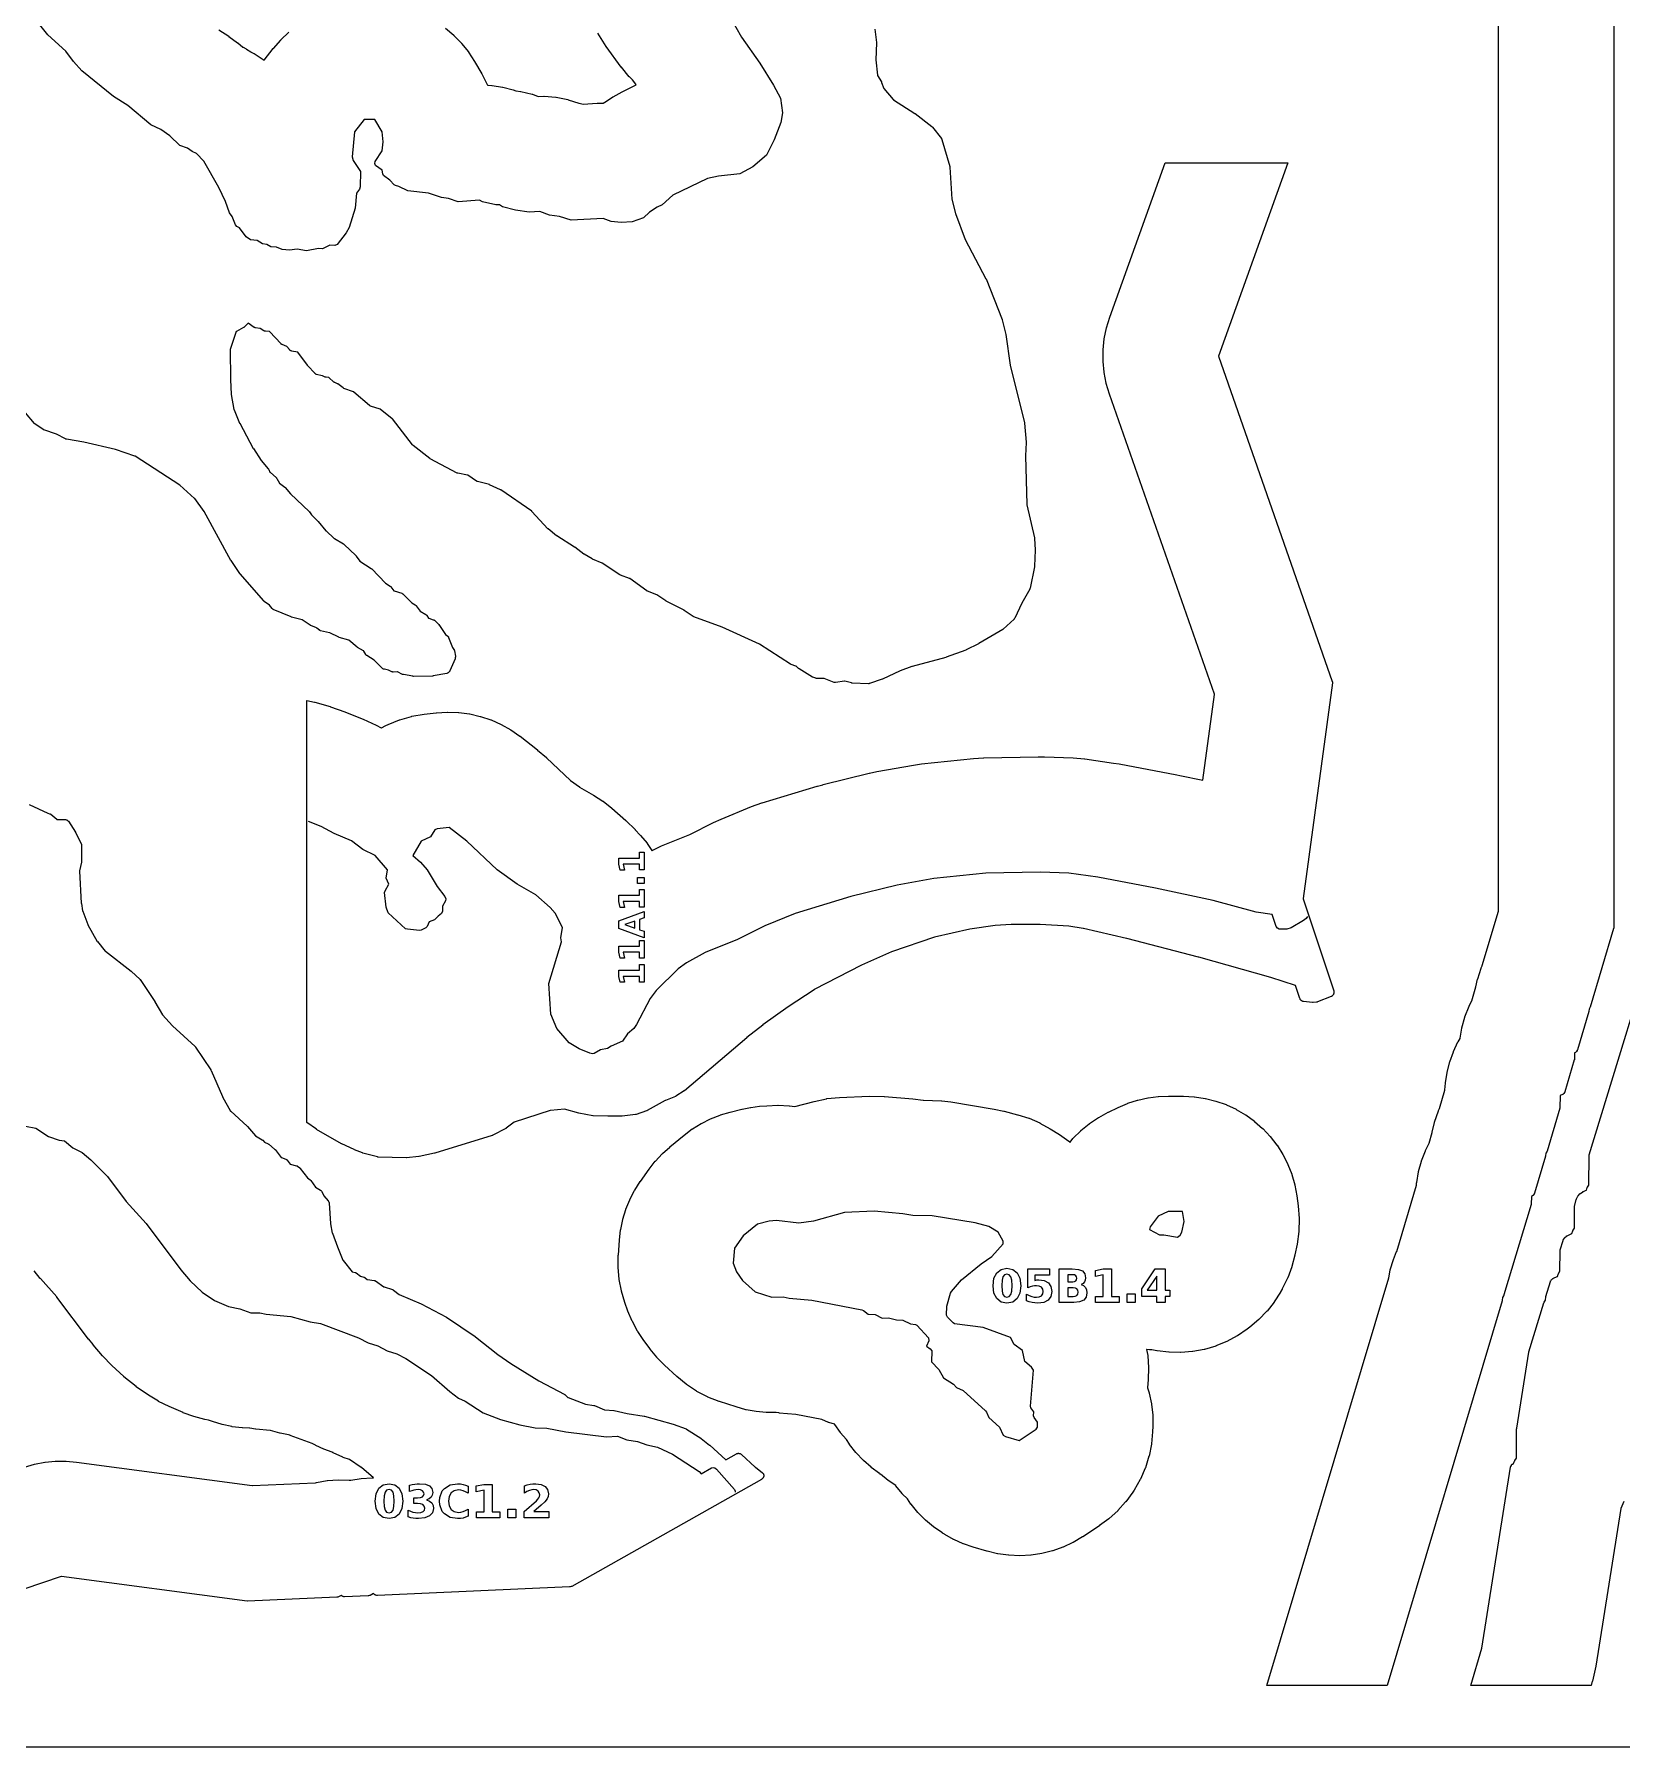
# Model space of a CAD drawing. Header units: millimetres. Extents: x 0 to 841, y 0 to 594.
# Drawn here: x 138.8 to 414.2, y 0 to 297 of the extents above; entities that cross this region are included whole.
import ezdxf

# ---------------------------------------------------------------- set-up
doc = ezdxf.new("R2010")
doc.units = ezdxf.units.MM
for name, color, linetype in [('CUT', 1, 'Continuous'), ('ENGRAVE', 5, 'Continuous'), ('SHEET_EDGE_DO_NOT_CUT', 8, 'Continuous')]:
    doc.layers.add(name, color=color, linetype=linetype)

msp = doc.modelspace()

# ---------------------------------------------------------------- linework, layer by layer
at = {"layer": 'CUT'}
for points in [[(412.84, 316.58), (412.84, 142.06), (412.84, 142.01), (412.83, 141.96), (412.82, 141.92), (408.74, 128.26), (408.72, 128.21), (408.7, 128.16), (408.57, 127.93), (408.56, 127.91), (408.56, 127.9), (408.53, 127.59), (408.52, 127.54), (408.51, 127.49), (406.53, 120.87), (406.52, 120.83), (406.5, 120.79), (406.48, 120.76), (406.38, 120.59), (406.35, 120.55), (406.32, 120.51), (406.29, 120.48), (406.25, 120.45), (406.22, 120.43), (406.07, 120.33), (406.06, 120.32), (406.06, 120.31), (406.03, 119.24), (406.02, 119.2), (406.02, 119.16), (406, 119.11), (404.35, 113.6), (404.34, 113.55), (404.32, 113.51), (404.29, 113.47), (404.17, 113.29), (404.15, 113.25), (404.12, 113.22), (404.08, 113.18), (404.05, 113.16), (404.01, 113.13), (403.97, 113.11), (403.57, 112.92), (403.55, 112.91), (403.55, 112.9), (403.52, 110.89), (403.52, 110.84), (403.51, 110.8), (403.5, 110.75), (401.27, 103.31), (401.26, 103.27), (401.24, 103.23), (401.22, 103.19), (401.06, 102.93), (401.05, 102.92), (401.05, 102.9), (401.02, 102.52), (401.02, 102.46), (401, 102.41), (399.08, 95.99), (399.07, 95.95), (399.05, 95.91), (399.03, 95.87), (398.93, 95.71), (398.9, 95.67), (398.87, 95.63), (398.83, 95.6), (398.8, 95.56), (398.76, 95.54), (398.56, 95.42), (398.55, 95.42), (398.55, 95.4), (398.52, 94.16), (398.51, 94.12), (398.51, 94.07), (398.49, 94.03), (393.8, 78.35), (393.78, 78.3), (393.76, 78.26), (393.74, 78.22), (393.55, 77.93), (393.54, 77.92), (393.54, 77.9), (393.51, 77.43), (393.5, 77.37), (393.49, 77.31), (373.52, 10.62), (352.64, 10.62), (373.81, 81.33), (373.82, 81.35), (374.07, 82.66), (374.08, 82.7), (374.61, 84.49), (374.63, 84.53), (375.18, 85.9), (375.19, 85.92), (378.62, 97.39), (378.63, 97.41), (378.63, 97.42), (378.65, 97.79), (378.66, 97.84), (378.98, 99.69), (378.99, 99.74), (379.48, 101.56), (379.49, 101.6), (380.16, 103.37), (380.18, 103.41), (380.8, 104.67), (380.81, 104.68), (380.81, 104.69), (381.36, 106.54), (381.37, 106.56), (381.74, 108.26), (381.76, 108.31), (382.43, 110.3), (382.45, 110.35), (382.59, 110.67), (382.61, 110.7), (383.56, 113.88), (383.56, 113.89), (383.56, 113.91), (383.64, 115.07), (383.64, 115.12), (383.93, 116.93), (383.94, 116.98), (384.39, 118.76), (384.4, 118.8), (385.02, 120.53), (385.04, 120.57), (385.82, 122.23), (385.84, 122.27), (386.18, 122.85), (386.19, 122.86), (386.19, 122.87), (386.48, 124.61), (386.49, 124.66), (387.01, 126.56), (387.03, 126.61), (387.74, 128.46), (387.76, 128.5), (388.2, 129.37), (388.2, 129.38), (388.2, 129.39), (388.93, 131.8), (388.93, 131.82), (389.22, 133.15), (389.24, 133.2), (389.84, 135.05), (389.86, 135.1), (390.01, 135.45), (390.03, 135.48), (392.83, 144.9), (392.84, 144.91), (392.84, 144.92), (392.84, 303.24)], [(284.69, 297.88), (284.94, 295.59), (284.94, 295.52), (284.84, 292.57), (284.84, 292.56), (284.84, 292.55), (285.14, 289.89), (285.14, 289.87), (285.15, 289.86), (285.8, 288.74), (285.82, 288.7), (285.84, 288.66), (286.22, 287.6), (286.22, 287.59), (286.23, 287.58), (287.87, 285.67), (287.88, 285.66), (287.89, 285.65), (291.61, 283.25), (291.65, 283.23), (294.56, 280.98), (294.59, 280.96), (294.62, 280.93), (294.65, 280.9), (296.2, 278.92), (296.23, 278.89), (296.25, 278.84), (296.27, 278.8), (296.29, 278.76), (297.68, 274.05), (297.7, 274), (297.7, 273.94), (298, 268.42), (298, 268.41), (298.01, 268.4), (298.66, 265.94), (298.67, 265.92), (300.34, 261.42), (300.35, 261.39), (303.94, 254.61), (303.97, 254.56), (306.75, 247.54), (306.76, 247.5), (306.77, 247.47), (307.36, 244.95), (307.36, 244.91), (308.12, 239.63), (308.12, 239.61), (310.64, 229.62), (310.65, 229.57), (310.65, 229.53), (310.89, 226.25), (310.89, 226.2), (310.82, 223.91), (310.82, 223.89), (311.05, 215.44), (311.05, 215.42), (311.05, 215.41), (312.35, 209.65), (312.36, 209.61), (312.36, 209.57), (312.48, 207.58), (312.48, 207.53), (312.36, 204.74), (312.36, 204.7), (312.35, 204.66), (311.58, 200.91), (311.57, 200.86), (311.55, 200.81), (311.53, 200.77), (310.16, 198.32), (310.16, 198.31), (308.93, 195.73), (308.91, 195.69), (308.88, 195.65), (308.85, 195.61), (308.82, 195.58), (306.94, 193.83), (306.9, 193.8), (306.85, 193.77), (302.7, 191.32), (302.67, 191.3), (300.48, 190.22), (300.43, 190.19), (297.04, 188.94), (296.99, 188.93), (291.11, 187.35), (291.09, 187.34), (289.07, 186.61), (289.06, 186.6), (285.99, 185.18), (285.95, 185.16), (283.76, 184.4), (283.72, 184.39), (283.67, 184.38), (283.63, 184.37), (283.58, 184.37), (280.71, 184.47), (280.65, 184.48), (280.6, 184.49), (279.44, 184.8), (279.42, 184.81), (279.41, 184.8), (277.83, 184.57), (277.78, 184.57), (277.73, 184.57), (277.68, 184.57), (277.63, 184.58), (277.59, 184.6), (275.89, 185.24), (275.88, 185.24), (275.86, 185.24), (274.55, 185.29), (274.5, 185.29), (274.45, 185.3), (274.4, 185.31), (273.93, 185.47), (273.88, 185.5), (273.84, 185.52), (271.51, 186.95), (271.47, 186.98), (271.43, 187.01), (270.99, 187.42), (270.98, 187.43), (270.97, 187.43), (270.16, 187.7), (270.11, 187.73), (270.05, 187.76), (264.67, 191.2), (264.64, 191.22), (258.18, 194.15), (258.16, 194.16), (253.25, 195.97), (253.21, 195.98), (253.18, 196), (253.14, 196.02), (251.61, 197.08), (251.59, 197.1), (248.47, 198.69), (248.42, 198.72), (246.87, 199.76), (246.86, 199.76), (246.85, 199.77), (245.23, 200.4), (245.2, 200.42), (245.16, 200.43), (245.13, 200.46), (242.14, 202.59), (242.13, 202.59), (242.12, 202.6), (240.53, 203.19), (240.48, 203.22), (240.43, 203.25), (237.38, 205.28), (237.37, 205.29), (237.36, 205.29), (235.71, 205.97), (235.65, 206), (234.21, 206.81), (234.16, 206.85), (232.59, 208.05), (232.57, 208.07), (229.48, 209.99), (229.42, 210.03), (228.01, 211.21), (227.96, 211.25), (225.17, 214.24), (225.16, 214.25), (225.15, 214.26), (219.77, 217.99), (219.76, 217.99), (219.75, 218), (217.84, 218.88), (217.83, 218.88), (217.82, 218.89), (215.72, 219.44), (215.66, 219.46), (215.61, 219.48), (215.57, 219.51), (214.03, 220.52), (214.01, 220.53), (214, 220.53), (212.34, 220.86), (212.3, 220.87), (212.25, 220.88), (212.21, 220.9), (207.54, 223.35), (207.5, 223.37), (207.46, 223.4), (204.55, 225.68), (204.52, 225.71), (204.49, 225.74), (204.47, 225.77), (200.97, 230.28), (200.96, 230.29), (200.95, 230.3), (198.87, 231.95), (198.86, 231.96), (198.85, 231.96), (197.19, 232.49), (197.14, 232.51), (197.1, 232.53), (197.05, 232.56), (197.01, 232.59), (194.27, 234.95), (194.26, 234.96), (194.25, 234.97), (192.55, 235.59), (192.51, 235.61), (192.46, 235.63), (192.42, 235.66), (191.48, 236.38), (191.46, 236.39), (191.45, 236.39), (190.97, 236.6), (190.92, 236.62), (190.88, 236.65), (190.84, 236.68), (189.96, 237.46), (189.95, 237.46), (189.94, 237.47), (189.46, 237.5), (189.41, 237.51), (189.37, 237.51), (189.33, 237.53), (189.29, 237.54), (188.82, 237.75), (188.81, 237.75), (188.8, 237.76), (187.8, 238), (187.76, 238.01), (187.71, 238.03), (187.67, 238.05), (187.63, 238.08), (187.59, 238.11), (187.55, 238.15), (186.26, 239.57), (186.23, 239.61), (184.56, 241.88), (184.55, 241.89), (184.54, 241.89), (183.49, 242.06), (183.44, 242.07), (183.4, 242.09), (183.36, 242.1), (183.32, 242.12), (183.28, 242.15), (183.2, 242.2), (183.16, 242.23), (183.13, 242.26), (183.1, 242.3), (182.65, 242.86), (182.64, 242.86), (182.63, 242.87), (181.84, 243.17), (181.8, 243.19), (181.76, 243.21), (181.72, 243.23), (181.69, 243.26), (181.65, 243.29), (179.64, 245.46), (179.63, 245.47), (179.62, 245.47), (178.93, 245.5), (178.88, 245.5), (178.83, 245.51), (178.78, 245.53), (178.74, 245.55), (178.69, 245.57), (178.02, 245.97), (178.01, 245.98), (177.99, 245.98), (177.22, 246.09), (177.17, 246.1), (177.13, 246.11), (177.08, 246.12), (177.04, 246.15), (177, 246.17), (175.94, 246.89), (175.93, 246.9), (175.93, 246.89), (175.26, 246.2), (175.22, 246.17), (175.18, 246.14), (175.14, 246.12), (173.9, 245.44), (173.89, 245.44), (173.89, 245.43), (172.83, 242.31), (172.83, 242.29), (172.82, 242.28), (172.86, 237.16), (172.86, 237.15), (173, 234.53), (173.01, 234.5), (173.49, 231.9), (173.49, 231.89), (173.5, 231.88), (174.47, 229.56), (174.48, 229.53), (176.84, 225.16), (176.85, 225.14), (178.18, 223.06), (178.19, 223.05), (178.19, 223.05), (179.43, 221.65), (179.46, 221.61), (179.49, 221.57), (179.51, 221.53), (179.72, 221.07), (179.73, 221.05), (179.74, 221.05), (180.85, 220.06), (180.89, 220.02), (180.92, 219.98), (180.95, 219.93), (181.39, 219.14), (181.4, 219.13), (181.41, 219.12), (182.3, 218.47), (182.35, 218.43), (182.39, 218.39), (183.29, 217.32), (183.31, 217.3), (186.52, 214.24), (186.56, 214.2), (186.6, 214.15), (186.92, 213.66), (186.93, 213.65), (186.94, 213.64), (188.06, 212.55), (188.1, 212.51), (189.43, 210.89), (189.46, 210.87), (190.87, 209.53), (190.88, 209.52), (190.9, 209.52), (192.49, 208.6), (192.54, 208.57), (192.59, 208.53), (194.64, 206.6), (194.68, 206.56), (194.71, 206.51), (195.31, 205.63), (195.32, 205.62), (195.33, 205.61), (197.31, 204.34), (197.36, 204.3), (197.4, 204.26), (199.76, 201.81), (199.77, 201.8), (199.78, 201.8), (200.59, 201.3), (200.63, 201.27), (200.66, 201.24), (200.69, 201.21), (200.72, 201.17), (201.24, 200.5), (201.24, 200.49), (201.25, 200.48), (202.62, 200.04), (202.66, 200.02), (202.71, 200), (202.75, 199.98), (202.78, 199.95), (202.82, 199.92), (204.33, 198.41), (204.34, 198.41), (204.35, 198.4), (204.94, 198.02), (204.98, 198), (205.01, 197.97), (205.05, 197.93), (205.08, 197.89), (205.76, 196.94), (205.77, 196.93), (205.78, 196.93), (206.78, 196.34), (206.82, 196.32), (206.86, 196.29), (206.89, 196.26), (206.92, 196.23), (206.95, 196.19), (207.26, 195.73), (207.27, 195.72), (207.28, 195.71), (208.07, 195.47), (208.11, 195.46), (208.15, 195.44), (208.19, 195.41), (208.23, 195.39), (208.27, 195.36), (208.95, 194.7), (208.99, 194.66), (209.02, 194.62), (210.16, 192.92), (210.17, 192.91), (210.18, 192.9), (210.56, 192.6), (210.6, 192.57), (210.63, 192.54), (210.66, 192.5), (210.68, 192.47), (210.71, 192.42), (210.72, 192.38), (211.37, 190.64), (211.38, 190.63), (211.39, 190.62), (211.63, 190.32), (211.66, 190.27), (211.69, 190.23), (211.71, 190.18), (211.72, 190.13), (211.74, 190.08), (211.89, 189.15), (211.89, 189.09), (211.89, 189.03), (211.88, 188.83), (211.87, 188.77), (211.86, 188.72), (211.84, 188.67), (210.93, 186.59), (210.91, 186.54), (210.89, 186.5), (210.86, 186.47), (210.78, 186.38), (210.75, 186.34), (210.72, 186.31), (210.68, 186.28), (210.64, 186.26), (210.54, 186.21), (210.49, 186.18), (210.45, 186.17), (210.4, 186.15), (208.03, 185.71), (207.99, 185.7), (207.95, 185.7), (204.64, 185.64), (204.59, 185.64), (204.54, 185.65), (202.87, 185.94), (202.83, 185.95), (202.78, 185.96), (202.74, 185.98), (201.84, 186.4), (201.83, 186.4), (201.82, 186.4), (201.1, 186.39), (201.05, 186.39), (201, 186.4), (200.96, 186.41), (200.91, 186.42), (200.86, 186.44), (200.31, 186.73), (200.3, 186.74), (200.29, 186.74), (199.6, 186.86), (199.55, 186.87), (199.5, 186.88), (199.45, 186.9), (199.32, 186.97), (199.27, 187), (199.23, 187.03), (199.19, 187.06), (197.8, 188.42), (197.79, 188.43), (197.78, 188.44), (196.51, 189.26), (196.47, 189.28), (196.44, 189.31), (196.4, 189.35), (196.37, 189.38), (196.35, 189.42), (196, 190.02), (195.99, 190.04), (195.98, 190.04), (194.93, 190.64), (194.89, 190.66), (194.86, 190.69), (193.41, 191.89), (193.4, 191.89), (193.39, 191.9), (191.74, 192.4), (191.67, 192.43), (190.09, 193.17), (190.08, 193.17), (190.07, 193.18), (188.51, 193.55), (188.47, 193.56), (188.43, 193.58), (188.39, 193.59), (188.35, 193.62), (188.31, 193.64), (187.85, 194.01), (187.84, 194.02), (187.83, 194.03), (186.82, 194.45), (186.77, 194.47), (186.73, 194.49), (185.32, 195.44), (185.31, 195.45), (185.29, 195.45), (183.49, 195.92), (183.42, 195.95), (180.3, 197.25), (180.26, 197.27), (180.22, 197.3), (180.18, 197.33), (180.14, 197.36), (180.11, 197.4), (179.65, 197.97), (179.64, 197.98), (179.63, 197.98), (178.72, 198.65), (178.68, 198.68), (178.64, 198.72), (174.55, 203.44), (174.52, 203.49), (172.99, 205.71), (172.96, 205.75), (168.34, 214.22), (168.32, 214.25), (166.68, 216.47), (166.67, 216.48), (166.66, 216.49), (164.1, 218.81), (164.09, 218.82), (164.08, 218.82), (156.32, 223.83), (156.31, 223.84), (156.3, 223.84), (152.95, 224.97), (152.93, 224.98), (147.45, 226.23), (147.43, 226.23), (144.41, 226.76), (144.36, 226.77), (144.31, 226.79), (144.26, 226.81), (142.7, 227.63), (142.69, 227.64), (142.68, 227.64), (140.53, 228.38), (140.48, 228.4), (140.45, 228.42), (140.41, 228.44), (138.97, 229.42), (138.93, 229.45), (138.9, 229.48), (138.87, 229.51), (137.32, 231.33)], [(170.89, 297.76), (172.59, 296.65), (172.61, 296.63), (174.12, 295.53), (174.14, 295.51), (175.04, 294.77), (175.05, 294.76), (175.06, 294.76), (175.62, 294.46), (175.66, 294.44), (176.42, 293.93), (176.45, 293.91), (176.93, 293.66), (176.97, 293.64), (178.54, 292.64), (178.58, 292.61), (178.73, 292.49), (178.74, 292.49), (178.75, 292.49), (180.31, 294.5), (180.33, 294.52), (181.59, 295.98), (181.63, 296.02), (183.02, 297.34)], [(210.16, 298.06), (211.6, 296.84), (211.64, 296.8), (212.95, 295.44), (212.98, 295.41), (214.16, 293.93), (214.19, 293.89), (215.22, 292.29), (215.23, 292.27), (216.46, 290.15), (216.48, 290.12), (217.42, 288.28), (217.44, 288.24), (217.46, 288.18), (217.47, 288.17), (217.48, 288.17), (218.2, 288.12), (218.25, 288.12), (220.07, 287.84), (220.12, 287.83), (221.9, 287.37), (221.94, 287.36), (222.41, 287.19), (222.42, 287.19), (222.44, 287.19), (223.18, 287.09), (223.23, 287.08), (225.22, 286.6), (225.27, 286.58), (226.25, 286.23), (226.26, 286.23), (226.27, 286.23), (227.22, 286.25), (227.28, 286.25), (229.34, 286.06), (229.39, 286.06), (231.42, 285.66), (231.47, 285.64), (233.33, 285.07), (233.35, 285.06), (234.07, 284.9), (234.08, 284.89), (234.09, 284.89), (236.48, 285.02), (236.51, 285.02), (237.56, 285.02), (237.57, 285.02), (237.58, 285.03), (237.73, 285.15), (237.77, 285.17), (239.22, 286.15), (239.26, 286.17), (240.81, 287.02), (240.83, 287.03), (243.24, 288.22), (243.25, 288.22), (243.24, 288.23), (243.05, 288.56), (243.05, 288.57), (243.04, 288.58), (242.63, 289.08), (242.61, 289.1), (242.09, 289.6), (242.06, 289.64), (240.69, 291.3), (240.68, 291.32), (238.07, 294.85), (238.05, 294.88), (236.59, 297.17)], [(414.6, 42.52), (414.06, 41.32), (414.05, 41.31), (414.05, 41.3), (409.72, 13.99), (409.71, 13.95), (409.13, 11.38), (409.12, 11.35), (408.9, 10.62), (388.03, 10.62), (389.96, 17.09), (389.97, 17.12), (394.94, 48.47), (394.95, 48.51), (394.96, 48.56), (394.98, 48.61), (395.08, 48.8), (395.1, 48.84), (395.12, 48.88), (395.15, 48.92), (395.19, 48.95), (395.22, 48.98), (395.26, 49.01), (395.45, 49.13), (395.46, 49.14), (395.47, 49.15), (395.64, 49.54), (395.66, 49.59), (395.69, 49.64), (395.99, 50.06), (396, 50.07), (396, 50.08), (396, 55.15), (396.01, 55.19), (396.01, 55.23), (398.1, 68.41), (398.12, 68.48), (400.72, 76.97), (400.74, 77.01), (400.75, 77.05), (400.77, 77.09), (401.01, 77.48), (401.02, 77.49), (401.02, 77.5), (401.05, 77.99), (401.06, 78.05), (401.07, 78.11), (401.87, 80.7), (401.88, 80.74), (401.9, 80.78), (401.93, 80.82), (402, 80.93), (402.03, 80.97), (402.06, 81.01), (402.1, 81.05), (402.28, 81.19), (402.33, 81.22), (402.38, 81.25), (403.04, 81.55), (403.05, 81.55), (403.06, 81.56), (403.22, 81.98), (403.24, 82.03), (403.27, 82.07), (403.52, 82.46), (403.52, 82.47), (403.52, 82.48), (403.54, 86.03), (403.54, 86.07), (403.55, 86.12), (403.56, 86.17), (404.05, 87.81), (404.07, 87.86), (404.09, 87.91), (404.12, 87.95), (404.31, 88.23), (404.35, 88.28), (404.38, 88.31), (404.64, 88.55), (404.67, 88.58), (404.71, 88.61), (404.76, 88.63), (405.56, 89.02), (405.57, 89.03), (405.58, 89.04), (405.74, 89.48), (405.76, 89.52), (405.79, 89.57), (406.02, 89.94), (406.03, 89.95), (406.03, 89.96), (406.05, 93.59), (406.05, 93.65), (406.06, 93.7), (406.34, 94.89), (406.36, 94.95), (406.39, 95.01), (406.63, 95.47), (406.66, 95.52), (406.69, 95.56), (406.97, 95.88), (407.01, 95.93), (407.06, 95.96), (407.48, 96.26), (407.51, 96.29), (407.55, 96.31), (407.59, 96.32), (408.08, 96.51), (408.09, 96.52), (408.09, 96.53), (408.26, 96.98), (408.28, 97.02), (408.31, 97.07), (408.53, 97.42), (408.53, 97.43), (408.53, 97.44), (408.57, 102.51), (408.57, 102.56), (408.58, 102.61), (408.59, 102.65), (465.08, 287)], [(137.96, 163.42), (141.19, 161.91), (141.2, 161.9), (141.21, 161.9), (141.51, 161.82), (141.57, 161.8), (141.61, 161.78), (141.66, 161.75), (141.7, 161.72), (142.75, 160.85), (142.76, 160.84), (142.77, 160.84), (144.14, 160.84), (144.19, 160.84), (144.23, 160.83), (144.28, 160.82), (144.4, 160.78), (144.45, 160.77), (144.49, 160.74), (144.53, 160.72), (144.57, 160.69), (144.67, 160.61), (144.7, 160.58), (144.74, 160.54), (144.77, 160.5), (145.99, 158.61), (146.02, 158.55), (147.01, 156.51), (147.03, 156.47), (147.05, 156.42), (147.06, 156.38), (147.06, 156.33), (147.06, 156.28), (147.02, 153.5), (147.02, 153.45), (147.01, 153.41), (146.69, 151.89), (146.69, 151.88), (146.69, 151.87), (147, 146.29), (147.01, 146.26), (147.24, 144.95), (147.24, 144.94), (147.25, 144.93), (148.12, 142.58), (148.12, 142.57), (148.13, 142.56), (149.78, 139.66), (149.79, 139.66), (149.8, 139.65), (151.17, 138), (151.18, 137.99), (151.19, 137.98), (155.67, 134.5), (155.7, 134.47), (157.13, 133.13), (157.16, 133.09), (157.2, 133.04), (159.75, 129.24), (159.77, 129.21), (161.08, 126.93), (161.09, 126.92), (161.1, 126.91), (162.81, 125.03), (162.82, 125.02), (166.75, 121.42), (166.79, 121.38), (166.83, 121.33), (169.47, 117.38), (169.49, 117.34), (169.51, 117.3), (171.48, 112.76), (171.49, 112.73), (172.91, 110.23), (172.91, 110.22), (172.92, 110.21), (175.79, 107.6), (175.83, 107.56), (177.23, 105.95), (177.24, 105.94), (177.25, 105.94), (178.36, 105.28), (178.41, 105.25), (178.45, 105.22), (178.48, 105.18), (178.76, 104.86), (178.77, 104.85), (178.79, 104.84), (179.41, 104.57), (179.45, 104.55), (179.49, 104.52), (179.53, 104.49), (180.54, 103.63), (180.58, 103.6), (180.61, 103.56), (181.7, 102.19), (181.71, 102.18), (181.72, 102.18), (182.51, 101.89), (182.55, 101.87), (182.6, 101.85), (182.64, 101.82), (182.68, 101.79), (182.71, 101.76), (182.74, 101.72), (183.22, 101.05), (183.23, 101.04), (183.24, 101.04), (184.32, 100.77), (184.36, 100.76), (184.41, 100.74), (184.45, 100.72), (184.49, 100.69), (184.89, 100.39), (184.93, 100.36), (184.97, 100.33), (185, 100.29), (186.22, 98.66), (186.22, 98.65), (186.24, 98.64), (186.68, 98.34), (186.72, 98.31), (186.75, 98.28), (186.78, 98.25), (186.81, 98.22), (187.63, 97.07), (187.64, 97.06), (187.65, 97.06), (188.47, 96.55), (188.52, 96.52), (188.56, 96.49), (188.59, 96.45), (188.63, 96.4), (188.65, 96.36), (189.06, 95.58), (189.07, 95.57), (189.08, 95.56), (189.82, 94.69), (189.85, 94.65), (189.88, 94.62), (189.9, 94.57), (189.95, 94.47), (189.97, 94.43), (189.98, 94.38), (189.99, 94.34), (189.99, 94.29), (190.22, 90.74), (190.23, 90.71), (190.55, 89.07), (190.55, 89.06), (190.56, 89.05), (191.44, 86.7), (191.44, 86.69), (192.4, 84.37), (192.41, 84.36), (192.42, 84.35), (193.97, 82.39), (193.98, 82.38), (193.99, 82.38), (194.51, 82.27), (194.55, 82.26), (194.6, 82.24), (194.64, 82.22), (194.68, 82.2), (194.71, 82.17), (195.42, 81.62), (195.43, 81.61), (195.44, 81.61), (196.04, 81.45), (196.08, 81.43), (196.12, 81.42), (196.16, 81.4), (196.2, 81.37), (196.23, 81.34), (196.61, 81.02), (196.62, 81.01), (196.63, 81.01), (197.82, 80.89), (197.87, 80.88), (197.92, 80.87), (197.96, 80.85), (198.01, 80.83), (198.05, 80.8), (199.51, 79.79), (199.52, 79.79), (199.53, 79.78), (201.01, 79.29), (201.06, 79.27), (201.1, 79.25), (201.13, 79.23), (201.17, 79.21), (202.15, 78.42), (202.16, 78.41), (202.17, 78.41), (205.95, 76.84), (205.99, 76.82), (210.33, 74.51), (210.38, 74.48), (215.33, 71.15), (215.36, 71.12), (219.24, 68.03), (219.25, 68.02), (221.51, 66.45), (221.52, 66.44), (226.35, 63.46), (226.37, 63.45), (230.86, 61.08), (230.91, 61.04), (230.96, 61.01), (231.43, 60.59), (231.43, 60.58), (231.45, 60.58), (234.46, 59.44), (234.48, 59.44), (234.49, 59.44), (235.91, 59.21), (235.97, 59.2), (236.03, 59.18), (237.77, 58.45), (237.78, 58.45), (237.8, 58.45), (239.38, 58.31), (239.44, 58.3), (241.69, 57.8), (241.71, 57.79), (244.62, 57.36), (244.68, 57.35), (249.66, 55.96), (249.7, 55.94), (251.92, 55.12), (251.96, 55.1), (252.01, 55.07), (254.48, 53.5), (254.52, 53.47), (256, 52.33), (256.03, 52.3), (258.81, 49.78), (258.82, 49.78), (258.83, 49.78), (260.65, 50.8), (260.69, 50.82), (260.73, 50.84), (260.78, 50.85), (260.89, 50.88), (260.94, 50.89), (260.99, 50.89), (261.04, 50.89), (261.09, 50.88), (261.18, 50.87), (261.22, 50.86), (261.27, 50.84), (261.31, 50.83), (261.36, 50.8), (261.48, 50.73), (261.52, 50.7), (261.55, 50.67), (263.93, 48.51), (263.94, 48.5), (265.19, 47.5), (265.22, 47.47), (265.25, 47.44), (265.28, 47.4), (265.31, 47.36), (265.33, 47.32), (265.34, 47.28), (265.36, 47.23), (265.38, 47.18), (265.38, 47.13), (265.39, 47.08), (265.39, 47.03), (265.38, 46.94), (265.38, 46.89), (265.37, 46.84), (265.35, 46.79), (265.33, 46.75), (265.29, 46.66), (265.26, 46.62), (265.24, 46.58), (265.2, 46.54), (265.17, 46.51), (265.06, 46.41), (265.02, 46.38), (264.98, 46.36), (232.1, 27.82), (232.06, 27.8), (232.01, 27.78), (231.97, 27.77), (231.81, 27.73), (231.76, 27.72), (231.72, 27.72), (198.39, 26.24), (198.33, 26.24), (198.27, 26.25), (198.11, 26.28), (198.06, 26.29), (198.02, 26.31), (197.97, 26.33), (197.93, 26.35), (197.89, 26.38), (197.69, 26.55), (197.68, 26.55), (197.67, 26.55), (197.13, 26.26), (197.09, 26.24), (197.05, 26.23), (197.01, 26.21), (196.85, 26.18), (196.81, 26.17), (196.76, 26.17), (192.69, 25.99), (192.64, 25.99), (192.59, 25.99), (192.54, 26), (192.43, 26.03), (192.38, 26.05), (192.33, 26.07), (192.29, 26.09), (192.25, 26.12), (192.12, 26.22), (192.11, 26.22), (192.09, 26.22), (191.49, 25.96), (191.45, 25.95), (191.4, 25.94), (191.36, 25.93), (191.31, 25.92), (175.84, 25.24), (175.8, 25.24), (175.75, 25.24), (143.55, 29.54), (143.53, 29.54), (143.52, 29.54), (117.9, 20.87)], [(137.13, 48.49), (138.86, 48.99), (138.91, 49), (140.67, 49.33), (140.71, 49.34), (142.49, 49.51), (142.54, 49.52), (144.33, 49.53), (144.37, 49.52), (146.17, 49.37), (146.19, 49.37), (176.67, 45.3), (176.68, 45.3), (176.7, 45.3), (187.6, 45.78), (187.61, 45.78), (187.62, 45.78), (187.78, 45.83), (187.83, 45.84), (189.65, 46.15), (189.7, 46.16), (191.55, 46.29), (191.59, 46.3), (193.45, 46.26), (193.49, 46.26), (193.72, 46.23), (193.73, 46.23), (193.74, 46.23), (195.54, 46.51), (195.58, 46.52), (197.49, 46.63), (197.54, 46.63), (197.66, 46.63), (197.67, 46.63), (197.67, 46.63), (195.6, 48.42), (195.58, 48.44), (193.55, 49.79), (193.54, 49.8), (193.52, 49.8), (192.44, 50.19), (192.4, 50.21), (190.71, 51), (190.69, 51.01), (190.62, 51.04), (190.61, 51.05), (190.6, 51.05), (190.57, 51.06), (190.55, 51.07), (189.1, 51.61), (189.06, 51.62), (187.66, 52.27), (187.64, 52.28), (187.06, 52.58), (187.03, 52.59), (183.24, 54), (183.21, 54.01), (181.49, 54.39), (181.47, 54.4), (179.8, 54.85), (179.79, 54.86), (179.78, 54.86), (177.29, 55.08), (177.25, 55.09), (176.22, 55.26), (176.19, 55.26), (174.94, 55.3), (174.89, 55.3), (173.19, 55.51), (173.14, 55.52), (171.46, 55.87), (171.42, 55.88), (169.76, 56.39), (169.74, 56.39), (169.08, 56.63), (169.05, 56.64), (168.43, 56.77), (168.41, 56.77), (166.55, 57.26), (166.5, 57.28), (164.69, 57.94), (164.67, 57.95), (162.25, 58.99), (162.23, 59), (160.42, 59.88), (160.37, 59.91), (158.66, 60.97), (158.64, 60.99), (156.55, 62.44), (156.53, 62.46), (154.4, 64.18), (154.37, 64.2), (152.32, 66.1), (152.3, 66.12), (150.7, 67.79), (150.68, 67.81), (149.05, 69.72), (149.04, 69.74), (148.29, 70.67), (148.28, 70.68), (142.77, 78), (142.76, 78.01), (139.9, 81.2), (139.89, 81.22), (138.81, 82.53)]]:
    msp.add_lwpolyline(points, dxfattribs=at)
for points in [[(220.69, 107.23), (220.65, 107.21), (218.38, 106.05), (218.34, 106.03), (218.3, 106.01), (208.33, 102.93), (208.28, 102.92), (205.63, 102.37), (205.58, 102.36), (203.43, 102.13), (203.36, 102.13), (198.49, 102.27), (198.43, 102.28), (198.37, 102.29), (195.83, 102.97), (195.78, 102.99), (194.38, 103.55), (194.35, 103.56), (192.18, 104.56), (192.14, 104.58), (187.83, 107.05), (187.79, 107.08), (186.12, 108.27), (186.12, 181.46), (187.46, 181.18), (187.49, 181.17), (190.19, 180.39), (190.22, 180.38), (192.73, 179.46), (192.74, 179.46), (193.11, 179.32), (193.11, 179.31), (195.89, 178.23), (195.92, 178.22), (198.15, 177.19), (198.17, 177.17), (199.04, 176.7), (199.05, 176.7), (199.06, 176.7), (199.81, 177.1), (199.83, 177.11), (200.21, 177.29), (200.23, 177.3), (202.21, 178.11), (202.27, 178.12), (204.31, 178.7), (204.36, 178.72), (206.47, 179.07), (206.5, 179.08), (208.57, 179.31), (208.6, 179.31), (210.49, 179.44), (210.53, 179.44), (212.42, 179.38), (212.47, 179.37), (214.33, 179.13), (214.38, 179.12), (216.22, 178.7), (216.26, 178.69), (218.05, 178.1), (218.09, 178.08), (219.82, 177.31), (219.86, 177.29), (221.5, 176.36), (221.54, 176.34), (223.09, 175.25), (223.11, 175.24), (226.15, 172.88), (226.17, 172.86), (227.7, 171.54), (227.72, 171.52), (231.85, 167.58), (231.88, 167.55), (233.43, 166.46), (233.45, 166.45), (235.86, 165.05), (235.88, 165.04), (237.48, 164.01), (237.52, 163.98), (239.01, 162.79), (239.03, 162.78), (241.49, 160.62), (241.51, 160.6), (243.08, 159.06), (243.1, 159.04), (243.98, 158.08), (244, 158.06), (245.14, 156.69), (245.16, 156.66), (246, 155.45), (246, 155.44), (246.01, 155.45), (247.65, 156.23), (247.68, 156.24), (252.56, 158.23), (252.57, 158.24), (256.66, 160.27), (256.67, 160.28), (257.98, 160.87), (258, 160.88), (263.27, 163.04), (263.29, 163.05), (265.07, 163.68), (265.09, 163.69), (274.68, 166.58), (274.69, 166.59), (275.66, 166.85), (275.67, 166.86), (283.7, 168.84), (283.71, 168.85), (284.98, 169.11), (284.99, 169.12), (291.34, 170.25), (291.35, 170.26), (292.76, 170.46), (292.78, 170.46), (301.78, 171.41), (301.8, 171.41), (303.54, 171.52), (303.56, 171.52), (312.99, 171.68), (313, 171.68), (314.07, 171.67), (314.08, 171.67), (319.05, 171.48), (319.08, 171.48), (321.05, 171.31), (321.07, 171.31), (326.08, 170.61), (326.09, 170.61), (327.03, 170.46), (327.04, 170.46), (337.03, 168.58), (337.04, 168.58), (337.59, 168.47), (337.59, 168.47), (341.57, 167.61), (341.58, 167.61), (341.58, 167.62), (343.6, 182.52), (343.6, 182.54), (343.59, 182.55), (325.37, 234.56), (325.36, 234.58), (324.82, 236.41), (324.81, 236.46), (324.45, 238.32), (324.44, 238.37), (324.27, 240.26), (324.26, 240.31), (324.27, 242.21), (324.27, 242.26), (324.46, 244.15), (324.47, 244.2), (324.85, 246.06), (324.86, 246.1), (325.42, 247.93), (325.42, 247.95), (335.03, 274.72), (356.28, 274.72), (344.25, 241.19), (344.24, 241.18), (344.25, 241.17), (364.02, 184.73), (364.04, 184.68), (364.05, 184.64), (364.05, 184.59), (364.05, 184.54), (364.05, 184.5), (358.99, 147.09), (358.99, 147.08), (358.99, 147.07), (364.26, 131.12), (364.27, 131.08), (364.28, 131.04), (364.28, 130.99), (364.28, 130.95), (364.28, 130.7), (364.27, 130.65), (364.26, 130.61), (364.25, 130.56), (364.23, 130.51), (364.21, 130.47), (364.18, 130.42), (364.15, 130.39), (364, 130.23), (363.97, 130.19), (363.94, 130.16), (363.9, 130.14), (363.86, 130.11), (363.81, 130.1), (361.44, 129.17), (361.39, 129.15), (361.34, 129.14), (361.29, 129.14), (360.69, 129.09), (360.65, 129.09), (360.61, 129.1), (359, 129.25), (358.95, 129.25), (358.9, 129.26), (358.86, 129.28), (358.82, 129.3), (358.74, 129.34), (358.69, 129.36), (358.65, 129.4), (358.61, 129.43), (358.58, 129.48), (358.47, 129.61), (358.44, 129.65), (358.42, 129.7), (358.4, 129.75), (357.63, 132.02), (357.63, 132.03), (357.61, 132.03), (353.34, 133.39), (353.33, 133.39), (340.84, 136.95), (340.83, 136.95), (328.35, 140.16), (328.34, 140.16), (320.84, 141.91), (320.82, 141.91), (318.33, 142.32), (318.31, 142.33), (313.34, 142.61), (313.32, 142.61), (308.36, 142.58), (308.34, 142.58), (305.53, 142.43), (305.51, 142.43), (301.15, 141.8), (301.13, 141.8), (295.03, 140.38), (295.01, 140.38), (287.55, 137.86), (287.53, 137.86), (282.35, 135.57), (282.33, 135.57), (274.15, 131.31), (274.13, 131.3), (269.61, 128.34), (269.6, 128.33), (265.24, 125.18), (265.24, 125.17), (262.44, 122.98), (262.44, 122.97), (251.62, 113.78), (251.57, 113.74), (250.15, 112.84), (250.11, 112.81), (250.07, 112.8), (248.34, 112.07), (248.31, 112.06), (245.15, 110.33), (245.11, 110.31), (245.08, 110.3), (243.24, 109.66), (243.19, 109.64), (243.14, 109.63), (240.83, 109.36), (240.77, 109.36), (238.36, 109.36), (238.34, 109.36), (235.82, 109.42), (235.78, 109.42), (235.74, 109.43), (233.33, 109.87), (233.29, 109.88), (230.85, 110.55), (230.84, 110.55), (230.83, 110.55), (228.38, 110.36), (228.36, 110.36), (228.35, 110.36), (222.1, 108.34), (222.09, 108.34), (222.08, 108.33), (220.73, 107.26), (220.69, 107.23)], [(245.51, 100.17), (246.57, 101.54), (246.6, 101.57), (247.77, 102.82), (247.8, 102.86), (249.08, 104.01), (249.1, 104.03), (251.56, 106.06), (251.58, 106.08), (253, 107.14), (253.03, 107.17), (254.53, 108.09), (254.57, 108.11), (256.14, 108.9), (256.18, 108.92), (257.82, 109.56), (257.86, 109.58), (259.56, 110.07), (259.58, 110.08), (261.6, 110.57), (261.62, 110.57), (263.1, 110.87), (263.13, 110.88), (264.63, 111.07), (264.65, 111.07), (265.92, 111.18), (265.95, 111.18), (267.86, 111.25), (267.91, 111.25), (269.82, 111.13), (269.85, 111.13), (270.79, 111.02), (270.8, 111.02), (270.81, 111.02), (274.13, 111.93), (274.15, 111.93), (276.29, 112.39), (276.34, 112.4), (278.51, 112.62), (278.54, 112.62), (283.66, 112.84), (283.69, 112.84), (286.29, 112.79), (286.32, 112.78), (291.26, 112.35), (291.28, 112.35), (293.04, 112.12), (293.06, 112.11), (293.06, 112.11), (293.07, 112.11), (293.08, 112.11), (294.66, 112.1), (294.68, 112.1), (296.25, 112.03), (296.29, 112.03), (297.84, 111.83), (297.86, 111.83), (305.35, 110.59), (305.37, 110.58), (307.06, 110.23), (307.08, 110.22), (309.42, 109.62), (309.44, 109.61), (311.37, 109.01), (311.42, 108.99), (313.26, 108.2), (313.31, 108.17), (315.07, 107.19), (315.09, 107.18), (316.68, 106.18), (316.7, 106.16), (318.33, 105.03), (318.37, 104.99), (318.51, 104.87), (318.52, 104.87), (318.52, 104.88), (319.03, 105.48), (319.06, 105.52), (320.39, 106.84), (320.42, 106.87), (321.87, 108.06), (321.91, 108.09), (323.46, 109.14), (323.5, 109.16), (325.16, 110.06), (325.18, 110.07), (326.86, 110.87), (326.88, 110.88), (328.52, 111.58), (328.56, 111.59), (330.24, 112.13), (330.29, 112.15), (332.01, 112.53), (332.06, 112.54), (333.81, 112.77), (333.86, 112.77), (335.63, 112.84), (335.66, 112.84), (338.18, 112.83), (338.2, 112.83), (340.07, 112.73), (340.12, 112.72), (341.95, 112.44), (342, 112.44), (343.8, 111.99), (343.84, 111.97), (345.59, 111.36), (345.64, 111.34), (347.32, 110.56), (347.36, 110.53), (348.96, 109.6), (349, 109.57), (350.5, 108.49), (350.54, 108.46), (351.94, 107.23), (351.97, 107.2), (353.24, 105.85), (353.27, 105.81), (354.41, 104.35), (354.44, 104.31), (355.43, 102.74), (355.46, 102.7), (356.3, 101.05), (356.32, 101), (356.99, 99.28), (357.01, 99.23), (357.52, 97.45), (357.53, 97.4), (357.87, 95.57), (357.88, 95.54), (358.11, 93.84), (358.12, 93.82), (358.29, 91.63), (358.29, 91.58), (358.23, 89.4), (358.22, 89.35), (357.91, 87.18), (357.91, 87.15), (357.54, 85.31), (357.53, 85.28), (357.02, 83.27), (357, 83.22), (356.28, 81.3), (356.26, 81.25), (355.34, 79.39), (355.33, 79.37), (355.04, 78.87), (355.03, 78.85), (353.96, 77.16), (353.93, 77.12), (352.71, 75.57), (352.67, 75.53), (351.29, 74.11), (351.26, 74.07), (349.73, 72.79), (349.71, 72.77), (349.27, 72.44), (349.25, 72.42), (347.57, 71.28), (347.53, 71.25), (345.75, 70.3), (345.71, 70.27), (343.84, 69.51), (343.79, 69.49), (341.86, 68.92), (341.81, 68.9), (339.82, 68.54), (339.77, 68.53), (337.76, 68.37), (337.71, 68.37), (335.7, 68.41), (335.64, 68.42), (333.63, 68.67), (333.6, 68.68), (332.74, 68.83), (332.7, 68.84), (332.35, 68.85), (332.3, 68.86), (331.82, 68.92), (331.81, 68.92), (331.81, 68.91), (332, 67.85), (332, 67.8), (332.15, 65.79), (332.15, 65.74), (332.09, 63.71), (332.09, 63.69), (331.97, 62.26), (331.97, 62.25), (331.98, 62.24), (332.25, 61.38), (332.26, 61.33), (332.65, 59.47), (332.66, 59.42), (332.86, 57.53), (332.87, 57.49), (332.89, 55.57), (332.89, 55.55), (332.85, 54.67), (332.85, 54.64), (332.66, 52.54), (332.65, 52.48), (332.24, 50.42), (332.22, 50.37), (331.59, 48.37), (331.57, 48.32), (330.72, 46.39), (330.7, 46.34), (329.64, 44.51), (329.63, 44.49), (329.41, 44.15), (329.39, 44.13), (328.21, 42.5), (328.17, 42.46), (326.83, 40.96), (326.8, 40.92), (325.31, 39.57), (325.27, 39.54), (323.64, 38.35), (323.62, 38.33), (320.72, 36.42), (320.7, 36.41), (319.07, 35.45), (319.03, 35.43), (317.33, 34.63), (317.29, 34.61), (315.52, 33.99), (315.48, 33.97), (313.66, 33.52), (313.61, 33.51), (311.76, 33.23), (311.71, 33.22), (309.84, 33.13), (309.79, 33.13), (307.92, 33.21), (307.87, 33.21), (306.01, 33.47), (305.96, 33.48), (304.13, 33.92), (304.11, 33.93), (301.74, 34.62), (301.71, 34.62), (300.03, 35.2), (299.99, 35.22), (298.37, 35.94), (298.33, 35.96), (296.78, 36.83), (296.76, 36.84), (296.39, 37.07), (296.38, 37.08), (294.87, 38.11), (294.84, 38.14), (293.44, 39.3), (293.41, 39.33), (292.13, 40.62), (292.1, 40.65), (290.95, 42.05), (290.92, 42.09), (290.32, 42.98), (290.31, 42.99), (290.3, 42.99), (289.43, 43.89), (289.39, 43.93), (288.33, 45.27), (288.32, 45.28), (288.31, 45.29), (286.99, 46.16), (286.95, 46.19), (285.62, 47.27), (285.6, 47.29), (285.49, 47.36), (285.47, 47.37), (284.03, 48.44), (284, 48.46), (282.67, 49.65), (282.63, 49.68), (281.42, 50.98), (281.39, 51.01), (280.29, 52.41), (280.26, 52.45), (279.72, 53.3), (279.7, 53.33), (278.73, 54.46), (278.7, 54.5), (277.71, 55.91), (277.7, 55.92), (277.69, 55.92), (276.66, 56.24), (276.62, 56.26), (275.48, 56.74), (275.47, 56.74), (275.46, 56.75), (270.96, 57.63), (270.94, 57.63), (268.08, 57.88), (268.05, 57.89), (267.53, 57.96), (267.52, 57.97), (267.51, 57.97), (265.87, 57.97), (265.82, 57.97), (264.09, 58.13), (264.05, 58.14), (262.34, 58.45), (262.29, 58.46), (260.61, 58.93), (260.59, 58.94), (257.7, 59.88), (257.68, 59.88), (255.7, 60.65), (255.65, 60.67), (253.78, 61.64), (253.73, 61.66), (251.98, 62.83), (251.94, 62.86), (250.31, 64.21), (250.29, 64.23), (248.15, 66.2), (248.14, 66.22), (246.86, 67.52), (246.83, 67.56), (245.67, 68.97), (245.66, 68.99), (244.59, 70.43), (244.57, 70.45), (243.52, 72.04), (243.49, 72.08), (242.6, 73.75), (242.57, 73.79), (241.84, 75.55), (241.83, 75.57), (241.31, 77.03), (241.3, 77.06), (240.7, 79.02), (240.69, 79.07), (240.31, 81.06), (240.3, 81.11), (240.13, 83.14), (240.13, 83.19), (240.16, 85.24), (240.17, 85.26), (240.35, 87.86), (240.35, 87.88), (240.56, 89.66), (240.57, 89.7), (240.93, 91.44), (240.94, 91.48), (241.46, 93.18), (241.48, 93.22), (242.15, 94.86), (242.17, 94.9), (242.99, 96.48), (243.02, 96.52), (243.98, 98.02), (243.99, 98.04), (245.5, 100.16), (245.51, 100.17)]]:
    msp.add_lwpolyline(points, close=True, dxfattribs=at)
at = {"layer": 'ENGRAVE'}
for points in [[(259.57, 299.95), (261.55, 296.52), (264.71, 291.97), (267.1, 288.17), (268.3, 285.93), (268.66, 283.37), (268.38, 281.72), (267.18, 278.71), (265.88, 276.05), (263.49, 274.03), (261.25, 272.82), (257.56, 272.41), (255.61, 272.01), (249.63, 269.08), (247.75, 267.41), (246.91, 267.02), (245.59, 266.12), (244.51, 265.18), (242.58, 264.46), (240.68, 264.33), (238.93, 264.53), (237.54, 265.05), (231.96, 264.75), (229.97, 265.37), (228.21, 265.65), (226.55, 266.26), (224.68, 266.13), (222.3, 266.47), (220.08, 267.05), (219.53, 267.43), (218.89, 267.41), (216.58, 267.92), (216.09, 268.24), (212.37, 267.93), (210.68, 268.54), (209.49, 268.69), (207.26, 269.46), (203.63, 269.83), (202.1, 270.6), (201.49, 270.75), (201.25, 270.89), (200.55, 271.72), (199.44, 272.53), (199.31, 272.78), (199.18, 273.41), (198.04, 274.24), (197.92, 274.58), (197.97, 274.94), (199.17, 276.79), (199.36, 278.32), (199.17, 280.1), (197.93, 282.24), (196.08, 282.2), (194.42, 280.07), (194.02, 275.73), (194.15, 275.12), (195.42, 273.2), (195.37, 270.52), (195.25, 270.15), (194.73, 269.46), (194.53, 266.86), (193.49, 263.48), (192.94, 262.56), (191.37, 260.52), (190.96, 260.38), (190.13, 260.41), (188.83, 259.79), (188.14, 259.85), (186.07, 259.41), (184.45, 259.73), (183.11, 259.54), (181.82, 259.65), (180.87, 260.05), (179.9, 260.16), (179.17, 260.55), (178.45, 260.67), (177.53, 261.24), (176.35, 261.35), (175.63, 261.86), (174.45, 263.41), (174.01, 263.66), (173.77, 263.93), (173.16, 265.38), (172.7, 266.02), (172.03, 267.98), (170.89, 270.43), (168.26, 274.98), (166.99, 276.31), (166.21, 276.67), (165.41, 277.26), (164.12, 277.69), (162.35, 279.37), (160.81, 280.48), (159.07, 281.27), (155.06, 284.67), (152.61, 286.22), (147.08, 290.64), (145.66, 292.25), (144.34, 294.04), (141.18, 296.92), (139.6, 298.92)], [(237.05, 120.88), (235.97, 120.23), (235.69, 120.18), (235.22, 120.26), (233.38, 121.04), (231.64, 122.07), (229.52, 124.56), (228.43, 127.04), (228.08, 132.36), (230.31, 139.58), (230.2, 140.28), (230.48, 142.08), (229.22, 144.58), (228.33, 145.56), (225.84, 147.74), (222.63, 149.6), (219.12, 152.09), (213.9, 157.07), (210.84, 159.44), (208.75, 159.2), (208.34, 159.01), (207.6, 157.83), (205.95, 157.08), (204.5, 154.58), (205.84, 153.44), (207, 152.08), (208.75, 149.18), (210.07, 147.47), (210.23, 147.07), (210.17, 146.72), (209.66, 145.76), (209.68, 144.91), (209.51, 144.51), (208.89, 144.04), (208.3, 143.43), (207.36, 143.07), (206.99, 142.26), (206.8, 142.04), (205.97, 141.62), (205.7, 141.57), (203.59, 141.77), (203.27, 141.88), (200.23, 144.63), (199.87, 145.59), (199.62, 148.14), (199.7, 148.47), (200.37, 149.58), (199.88, 150.62), (200.13, 152.08), (197.98, 154.58), (195.84, 155.62), (193.88, 157.09), (190.87, 158.38), (188.64, 159.59), (186.43, 160.46)], [(359.69, 143.99), (359.47, 143.67), (359.04, 143.28), (356.9, 142.04), (356.14, 141.82), (354.81, 141.82), (354.49, 141.97), (354.27, 142.25), (353.58, 144.31), (350.81, 144.76), (343.33, 146.76), (333.35, 148.93), (323.35, 150.8), (318.32, 151.5), (313.33, 151.68), (303.89, 151.52), (294.87, 150.57), (288.51, 149.43), (280.47, 147.44), (270.86, 144.54), (265.57, 142.37), (260.82, 140), (255.23, 137.72), (252, 135.96), (250.53, 134.9), (246.75, 131.14), (245.66, 129.77), (243.34, 125.24), (242.85, 124.59), (241.77, 123.66), (240.88, 122.36), (238.93, 121.49), (238.3, 121.08), (237.05, 120.88)], [(137.3, 107.6), (139.12, 107.27), (141.32, 105.82), (143.19, 105.22), (144.08, 105.06), (145.52, 103.86), (147.15, 103.05), (148.64, 101.78), (151.53, 98.88), (154.78, 94.57), (158.23, 90.72), (164.27, 82.71), (165.91, 80.78), (167.98, 78.86), (170.09, 77.38), (172.53, 76.34), (174.48, 75.93), (176.43, 75.24), (177.99, 75.26), (179.07, 75), (183.34, 74.62), (186.73, 73.69), (188.5, 73.38), (195.11, 70.92), (196.76, 70.08), (198.44, 69.53), (200.04, 68.69), (201.74, 68.17), (203.3, 67.32), (207.73, 64.37), (210.92, 61.61), (212.46, 60.48), (213.59, 59.92), (216.71, 57.94), (219.71, 56.78), (223.08, 55.83), (225.71, 55.31), (227.75, 55.24), (231.03, 54.6), (238.1, 53.77), (240.02, 53.89), (241.63, 53.2), (243.47, 52.93), (245.09, 52.37), (246.97, 51.93), (249.58, 50.73), (254.17, 47.75), (254.55, 47.36), (256.32, 48.36), (256.6, 48.42), (256.88, 48.37), (257.18, 48.17), (260.34, 44.63), (260.44, 44.35), (260.43, 44.14)], [(260.3, 86.46), (260.11, 83.84), (260.65, 82.35), (261.73, 80.89), (263.88, 78.9), (266.79, 77.95), (268.78, 78.03), (269.8, 77.81), (273.76, 77.46), (282.42, 75.76), (282.68, 75.66), (283.51, 75.03), (284.72, 74.97), (285.91, 74.31), (287.01, 74.38), (288.4, 74.02), (289.52, 73.99), (290.82, 73.35), (291.69, 73.26), (291.93, 73.09), (293.96, 70.9), (294.02, 70.38), (293.6, 69.48), (294.28, 69.03), (294.53, 68.65), (294.51, 66.75), (295.78, 65.4), (296.6, 63.99), (298.29, 62.86), (298.81, 62.3), (299.96, 61.76), (303.87, 58.23), (304.02, 58.05), (304.43, 57.11), (306.28, 55.4), (306.94, 54.06), (307.32, 53.82), (309.72, 53.12), (312.64, 55.05), (312.87, 55.4), (312.9, 56.31), (312.29, 57.12), (312.21, 57.42), (312.25, 58.1), (311.75, 58.8), (311.65, 59.08), (312.16, 65.33), (311.86, 65.82), (310.67, 66.82), (310.29, 68.74), (308.82, 69.79), (308.19, 70.99), (303.44, 72.73), (298.49, 73.35), (298.23, 73.5), (297.29, 74.51), (297.1, 74.84), (297.16, 76.41), (297.8, 78.67), (297.95, 78.95), (299.71, 81), (303.08, 83.76), (304.96, 85.05), (306.91, 87.21), (306.91, 87.68), (306.05, 89.24), (304.44, 90.25), (302.09, 90.85), (294.58, 92.1), (291.25, 92.12), (289.52, 92.43), (284.55, 92.86), (279.41, 92.64), (274.04, 91.17), (271.46, 90.82), (267.63, 91.25), (266.34, 91.14), (264.3, 90.64), (261.82, 88.59), (260.3, 86.46)], [(332.29, 89.72), (334.06, 88.78), (334.79, 88.79), (337.17, 88.36), (337.63, 88.71), (337.93, 89.23), (338.3, 91.1), (338.06, 92.83), (335.52, 92.84), (333.82, 92.03), (332.45, 90.19), (332.29, 89.72)]]:
    msp.add_lwpolyline(points, dxfattribs=at)
for points in [[(243.85, 152.06), (243.85, 153.06), (241.02, 153.06), (241.23, 152.04), (240.47, 152.04), (240.25, 153.05), (240.25, 154.12), (243.85, 154.12), (243.85, 155.12), (244.63, 155.12), (244.63, 152.06), (243.85, 152.06)], [(243.85, 145.61), (243.85, 146.6), (241.02, 146.6), (241.23, 145.58), (240.47, 145.58), (240.25, 146.6), (240.25, 147.67), (243.85, 147.67), (243.85, 148.67), (244.63, 148.67), (244.63, 145.61), (243.85, 145.61)], [(243.5, 149.69), (243.5, 150.75), (244.63, 150.75), (244.63, 149.69), (243.5, 149.69)], [(243.83, 143.47), (243.83, 141.7), (244.63, 141.42), (244.63, 140.29), (240.25, 141.91), (240.25, 143.26), (244.63, 144.88), (244.63, 143.74), (243.83, 143.47)], [(243.02, 141.98), (243.02, 143.18), (241.28, 142.58), (243.02, 141.98)], [(243.85, 136.79), (243.85, 137.79), (241.02, 137.79), (241.23, 136.76), (240.47, 136.76), (240.25, 137.78), (240.25, 138.85), (243.85, 138.85), (243.85, 139.85), (244.63, 139.85), (244.63, 136.79), (243.85, 136.79)], [(243.85, 132.61), (243.85, 133.61), (241.02, 133.61), (241.23, 132.59), (240.47, 132.59), (240.25, 133.6), (240.25, 134.68), (243.85, 134.68), (243.85, 135.67), (244.63, 135.67), (244.63, 132.61), (243.85, 132.61)], [(309.98, 79.96), (309.82, 78.68), (309.35, 77.72), (308.6, 77.13), (307.58, 76.94), (306.56, 77.13), (305.8, 77.72), (305.33, 78.68), (305.18, 79.96), (305.33, 81.25), (305.8, 82.2), (306.56, 82.79), (307.58, 82.99), (308.6, 82.79), (309.35, 82.2), (309.82, 81.25), (309.98, 79.96)], [(308.47, 79.97), (308.42, 80.9), (308.27, 81.51), (307.99, 81.85), (307.58, 81.96), (307.16, 81.85), (306.89, 81.51), (306.73, 80.9), (306.68, 79.97), (306.73, 79.03), (306.89, 78.41), (307.16, 78.07), (307.58, 77.96), (307.99, 78.07), (308.27, 78.41), (308.42, 79.03), (308.47, 79.97)], [(311.21, 82.88), (314.95, 82.88), (314.95, 81.78), (312.41, 81.78), (312.41, 80.87), (312.58, 80.91), (312.75, 80.95), (312.93, 80.97), (313.11, 80.97), (314.06, 80.84), (314.77, 80.44), (315.22, 79.8), (315.37, 78.95), (315.21, 78.11), (314.72, 77.47), (313.95, 77.07), (312.93, 76.94), (312.43, 76.96), (311.94, 77.03), (311.46, 77.15), (310.98, 77.32), (310.98, 78.51), (311.44, 78.27), (311.88, 78.1), (312.3, 77.99), (312.69, 77.96), (313.18, 78.03), (313.55, 78.23), (313.79, 78.54), (313.86, 78.95), (313.79, 79.36), (313.55, 79.68), (313.18, 79.88), (312.69, 79.94), (312.35, 79.92), (312, 79.86), (311.62, 79.75), (311.21, 79.6), (311.21, 82.88)], [(320.45, 80.17), (320.88, 79.97), (321.2, 79.65), (321.4, 79.23), (321.46, 78.72), (321.32, 77.99), (320.89, 77.46), (320.17, 77.15), (319.16, 77.05), (316.66, 77.05), (316.66, 82.88), (318.92, 82.88), (319.97, 82.79), (320.68, 82.51), (321.09, 82.04), (321.22, 81.34), (321.17, 80.94), (321.02, 80.61), (320.78, 80.35), (320.45, 80.17)], [(319, 80.62), (319.31, 80.66), (319.54, 80.78), (319.67, 80.97), (319.72, 81.24), (319.67, 81.51), (319.54, 81.7), (319.31, 81.82), (319, 81.86), (318.17, 81.86), (318.17, 80.62), (319, 80.62)], [(322.96, 78.09), (324.29, 78.09), (324.29, 81.86), (322.93, 81.58), (322.93, 82.6), (324.28, 82.88), (325.71, 82.88), (325.71, 78.09), (327.04, 78.09), (327.04, 77.05), (322.96, 77.05), (322.96, 78.09)], [(333.32, 82.88), (335, 82.88), (335, 79.2), (335.83, 79.2), (335.83, 78.11), (335, 78.11), (335, 77.05), (333.57, 77.05), (333.57, 78.11), (330.99, 78.11), (330.99, 79.4), (333.32, 82.88)], [(333.57, 81.64), (331.93, 79.2), (333.57, 79.2), (333.57, 81.64)], [(319.05, 78.07), (319.44, 78.12), (319.73, 78.26), (319.9, 78.5), (319.96, 78.84), (319.9, 79.17), (319.73, 79.41), (319.45, 79.55), (319.05, 79.6), (318.17, 79.6), (318.17, 78.07), (319.05, 78.07)], [(328.41, 78.56), (329.81, 78.56), (329.81, 77.05), (328.41, 77.05), (328.41, 78.56)], [(202.79, 42.59), (202.63, 41.3), (202.16, 40.35), (201.41, 39.76), (200.39, 39.56), (199.37, 39.76), (198.61, 40.35), (198.14, 41.3), (197.99, 42.59), (198.14, 43.87), (198.61, 44.83), (199.37, 45.42), (200.39, 45.62), (201.41, 45.42), (202.16, 44.83), (202.63, 43.87), (202.79, 42.59)], [(201.28, 42.6), (201.23, 43.53), (201.08, 44.14), (200.8, 44.48), (200.39, 44.59), (199.97, 44.48), (199.7, 44.14), (199.54, 43.53), (199.49, 42.6), (199.54, 41.66), (199.7, 41.04), (199.97, 40.7), (200.39, 40.59), (200.8, 40.7), (201.08, 41.04), (201.23, 41.66), (201.28, 42.6)], [(206.9, 42.82), (207.42, 42.61), (207.79, 42.29), (208.02, 41.86), (208.1, 41.33), (207.93, 40.57), (207.43, 40.02), (206.62, 39.68), (205.5, 39.56), (205.05, 39.58), (204.6, 39.64), (204.15, 39.73), (203.7, 39.85), (203.7, 41.01), (204.13, 40.83), (204.54, 40.7), (204.96, 40.61), (205.36, 40.59), (205.89, 40.64), (206.28, 40.79), (206.52, 41.05), (206.6, 41.39), (206.51, 41.74), (206.27, 41.99), (205.87, 42.15), (205.31, 42.2), (204.7, 42.2), (204.7, 43.17), (205.34, 43.17), (205.83, 43.21), (206.18, 43.34), (206.39, 43.57), (206.46, 43.89), (206.39, 44.18), (206.19, 44.4), (205.86, 44.54), (205.43, 44.59), (205.06, 44.57), (204.69, 44.51), (204.32, 44.4), (203.95, 44.26), (203.95, 45.37), (204.4, 45.47), (204.84, 45.55), (205.27, 45.6), (205.7, 45.62), (206.69, 45.52), (207.4, 45.24), (207.82, 44.77), (207.96, 44.12), (207.89, 43.65), (207.69, 43.28), (207.36, 43), (206.9, 42.82)], [(214.1, 40), (213.67, 39.81), (213.23, 39.67), (212.77, 39.59), (212.29, 39.56), (210.99, 39.77), (209.99, 40.38), (209.61, 40.82), (209.19, 41.93), (209.13, 42.59), (209.19, 43.25), (209.61, 44.36), (209.99, 44.8), (210.99, 45.41), (212.29, 45.62), (212.77, 45.59), (213.23, 45.51), (213.67, 45.37), (214.1, 45.18), (214.1, 43.98), (213.68, 44.22), (213.27, 44.39), (212.85, 44.49), (212.42, 44.53), (211.7, 44.4), (211.15, 44.01), (210.8, 43.4), (210.69, 42.59), (210.8, 41.78), (211.15, 41.17), (211.7, 40.78), (212.42, 40.65), (212.85, 40.69), (213.27, 40.79), (213.68, 40.96), (214.1, 41.21), (214.1, 40)], [(215.54, 40.72), (216.87, 40.72), (216.87, 44.49), (215.51, 44.21), (215.51, 45.23), (216.86, 45.51), (218.29, 45.51), (218.29, 40.72), (219.62, 40.72), (219.62, 39.68), (215.54, 39.68), (215.54, 40.72)], [(225.52, 40.78), (228.08, 40.78), (228.08, 39.68), (223.84, 39.68), (223.84, 40.78), (225.97, 42.66), (226.22, 42.92), (226.4, 43.17), (226.5, 43.42), (226.53, 43.68), (226.46, 44.05), (226.26, 44.34), (225.94, 44.53), (225.52, 44.59), (225.16, 44.55), (224.75, 44.44), (224.32, 44.25), (223.86, 43.99), (223.86, 45.27), (224.37, 45.42), (224.86, 45.53), (225.36, 45.59), (225.84, 45.62), (226.77, 45.5), (227.46, 45.15), (227.9, 44.6), (228.04, 43.87), (227.98, 43.41), (227.8, 42.98), (227.42, 42.5), (226.76, 41.88), (225.52, 40.78)], [(220.99, 41.19), (222.4, 41.19), (222.4, 39.68), (220.99, 39.68), (220.99, 41.19)]]:
    msp.add_lwpolyline(points, close=True, dxfattribs=at)
at = {"layer": 'SHEET_EDGE_DO_NOT_CUT'}
msp.add_lwpolyline([(0, 0), (841, 0), (841, 594), (0, 594)], close=True, dxfattribs=at)

doc.saveas('drawing.dxf')
